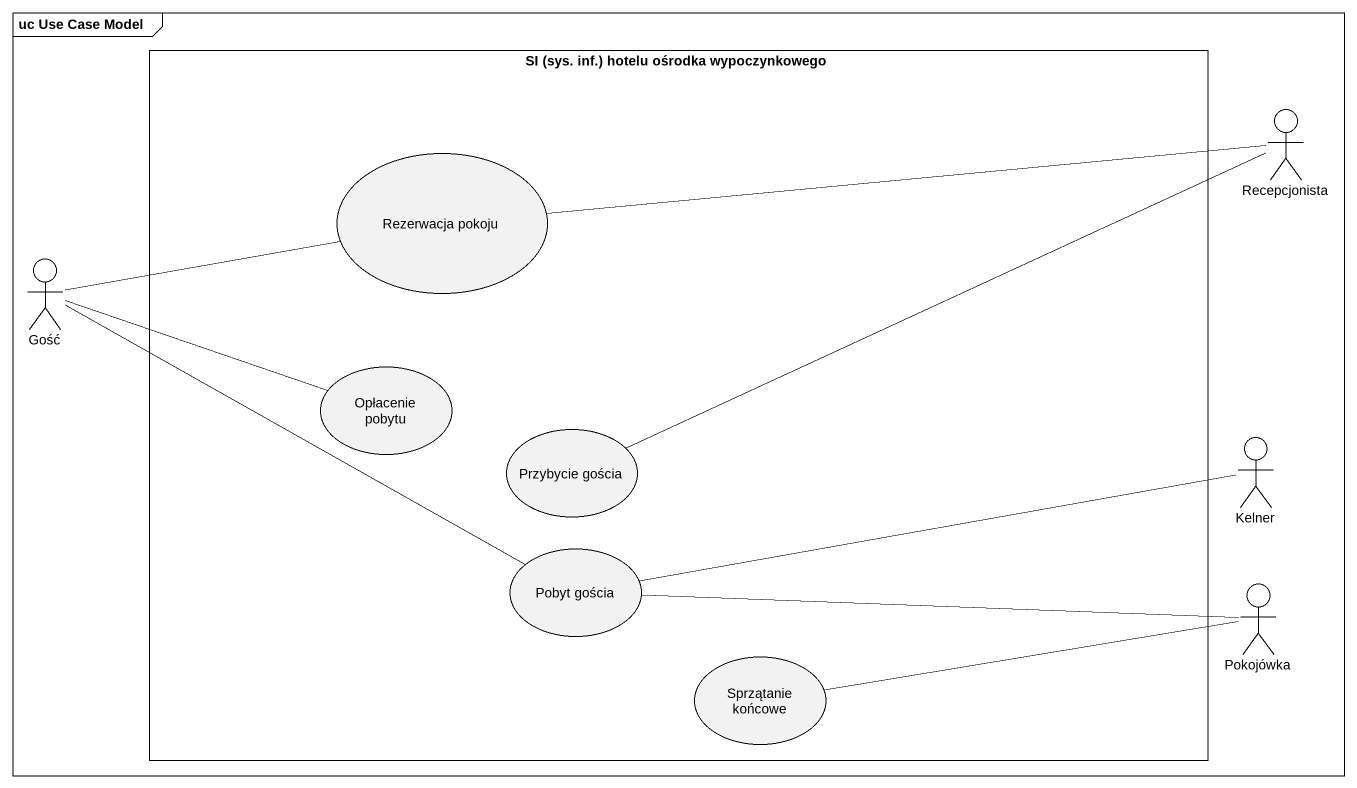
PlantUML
@startuml
mainframe uc Use Case Model
rectangle "SI (sys. inf.) hotelu ośrodka wypoczynkowego" as SI_sys_inf_hotelu_ośrodka {
  usecase "Rezerwacja pokoju" as Rezerwacja_pokoju
  usecase "Opłacenie pobytu" as Opłacenie_pobytu
  usecase "Przybycie gościa" as Przybycie_gościa
  usecase "Pobyt gościa" as Pobyt_gościa
  usecase "Sprzątanie końcowe" as Sprzątanie_końcowe
}
actor Recepcjonista
actor Gość
actor Kelner
actor Pokojówka
Recepcjonista -left- Rezerwacja_pokoju
Recepcjonista -left- Przybycie_gościa
Gość -right- Rezerwacja_pokoju
Gość -right- Opłacenie_pobytu
Gość -right- Pobyt_gościa
Kelner -left- Pobyt_gościa
Pokojówka -left- Pobyt_gościa
Pokojówka -left- Sprzątanie_końcowe
@enduml
